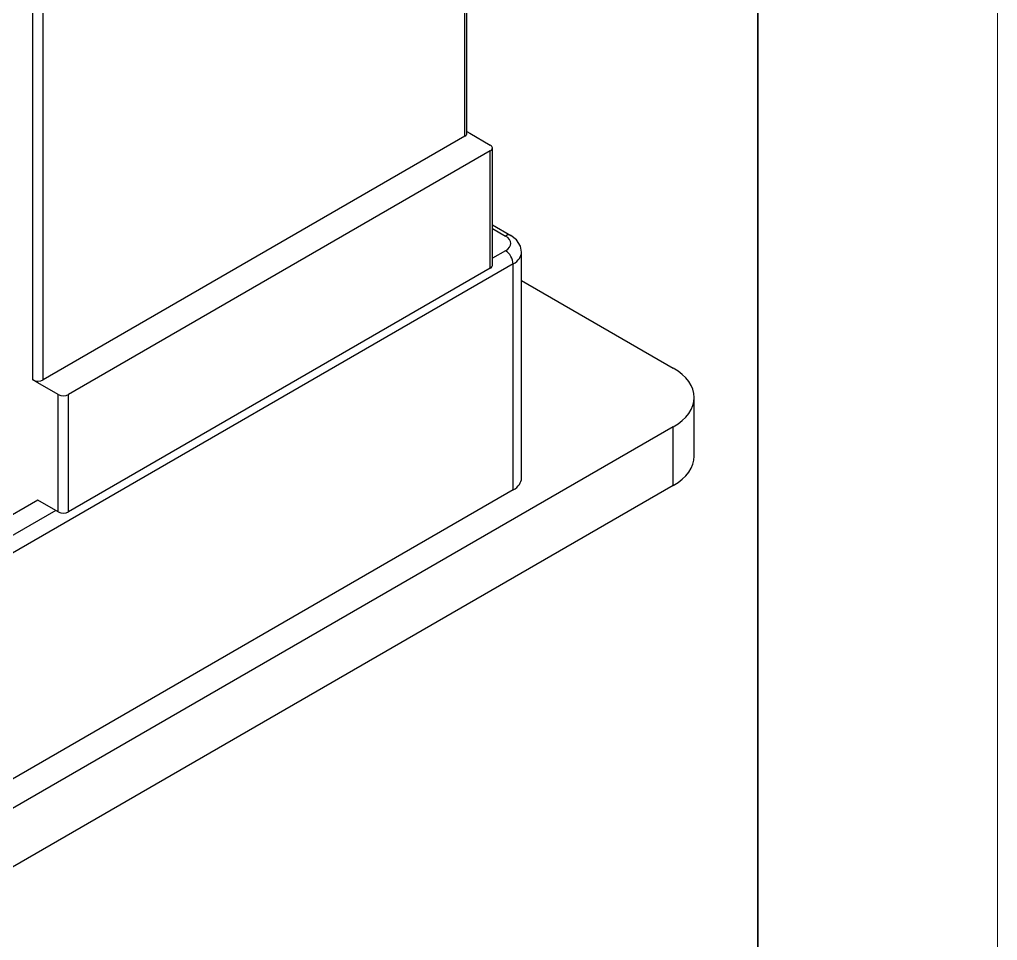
# Model space of a CAD drawing. Header units: millimetres. Extents: x -70 to 70, y -99 to 99.
# Drawn here: x 42.79 to 70, y -50.73 to -25.11 of the extents above; entities that cross this region are included whole.
import ezdxf

# ---------------------------------------------------------------- set-up
doc = ezdxf.new("R2010")
doc.units = ezdxf.units.MM
doc.layers.add('粗实线层', color=7, linetype='Continuous', lineweight=35)
doc.layers.add('细实线层', color=7, linetype='Continuous', lineweight=18)

# ---------------------------------------------------------------- blocks, each defined once
blk = doc.blocks.new('$CAXA_FRAME_13B17AC1$')
at = {"layer": '粗实线层'}
blk.add_line((95, -138.5), (95, 138.5), dxfattribs=at)
at = {"layer": '细实线层'}
blk.add_line((105, -148.5), (105, 148.5), dxfattribs=at)

msp = doc.modelspace()

# ---------------------------------------------------------------- linework, layer by layer
at = {"layer": '粗实线层', "color": 7, "lineweight": -3}
for p, q in [((55.238, -28.272), (55.238, -11.126)), ((55.18, -28.354), (55.18, -11.208)), ((43.159, -35.131), (43.159, -17.985)), ((43.442, -35.131), (43.442, -17.985)), ((55.238, -28.225), (55.321, -28.272)), ((55.321, -28.272), (55.887, -28.599)), ((55.18, -28.354), (43.442, -35.131)), ((55.887, -28.762), (44.149, -35.539)), ((55.887, -32.028), (55.887, -28.762)), ((55.945, -31.947), (55.945, -28.681)), ((55.945, -30.818), (56.461, -31.115)), ((55.945, -30.919), (56.311, -31.13)), ((56.311, -31.538), (55.945, -31.75)), ((56.757, -37.866), (56.757, -31.579)), ((56.523, -31.906), (42.098, -40.234)), ((55.887, -32.028), (44.149, -38.805)), ((56.523, -38.193), (56.523, -31.906)), ((56.757, -32.368), (60.978, -34.804)), ((43.3, -35.213), (43.159, -35.131)), ((43.866, -35.539), (43.3, -35.213)), ((43.866, -38.805), (43.866, -35.539)), ((44.149, -38.805), (44.149, -35.539)), ((61.564, -37.254), (61.564, -35.621)), ((60.978, -36.437), (39.058, -49.093)), ((60.978, -38.07), (60.978, -36.437)), ((60.978, -38.07), (39.058, -50.726)), ((56.523, -38.193), (42.098, -46.521)), ((43.3, -38.479), (42.098, -39.173)), ((43.866, -38.805), (43.3, -38.479)), ((43.795, -38.764), (41.886, -39.867))]:
    msp.add_line(p, q, dxfattribs=at)
msp.add_lwpolyline([(56.757, -31.579), (56.727, -31.412), (56.614, -31.235), (56.461, -31.115)], dxfattribs=at)
for centre, major_axis, start_param, end_param in [((55.038, -28.272), (0.2, 0), 5.497787, 6.283185), ((55.745, -28.681), (0.2, 0), 0, 0.785398), ((55.745, -28.681), (0.2, 0), 5.497787, 6.283185), ((56.311, -31.375), (0.15, 0.26), 0, 0.785398), ((55.957, -31.334), (0.5, 0), 5.497787, 7.068583), ((56.311, -31.783), (0.15, -0.26), 0.785398, 2.356194), ((55.957, -31.579), (0.8, 0), 5.497787, 6.283185), ((55.745, -31.947), (0.2, 0), 5.497787, 6.283185), ((59.564, -35.621), (2, 0), 0, 0.785398), ((43.3, -35.049), (0.2, 0), 3.926991, 5.497787), ((44.007, -35.458), (0.2, 0), 3.926991, 5.497787), ((59.564, -35.621), (2, 0), 5.497787, 6.283185), ((59.564, -37.254), (2, 0), 5.497787, 6.283185), ((55.957, -37.866), (0.8, 0), 5.497787, 6.283185), ((44.007, -38.724), (0.2, 0), 3.926991, 5.497787)]:
    msp.add_ellipse(centre, major_axis=major_axis, ratio=0.57735, start_param=start_param, end_param=end_param, dxfattribs=at)

# ---------------------------------------------------------------- block references
at = {"layer": '粗实线层', "xscale": 0.6666666666666666, "yscale": 0.6666666666666666, "zscale": 0.6666666666666666}
msp.add_blockref('$CAXA_FRAME_13B17AC1$', (0, 0), dxfattribs=at)

doc.saveas('drawing.dxf')
